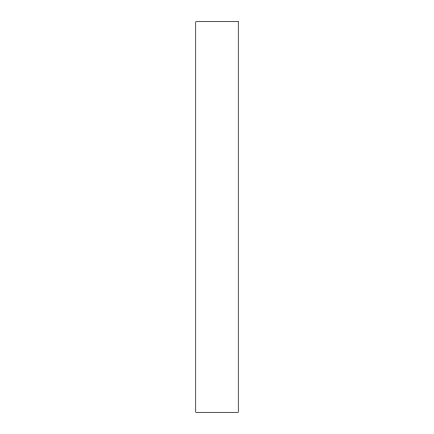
<?xml version="1.0" encoding="UTF-8"?>
<svg xmlns="http://www.w3.org/2000/svg" width="434" height="434" viewBox="0 0 434 434"><rect width="100%" height="100%" fill="white"/><g stroke="black" fill="none" stroke-linecap="round" stroke-linejoin="round"><path stroke-width="0.65" d="M238.266 21.7L195.734 21.7L195.734 412.3L238.266 412.3L238.266 21.7"/></g></svg>
